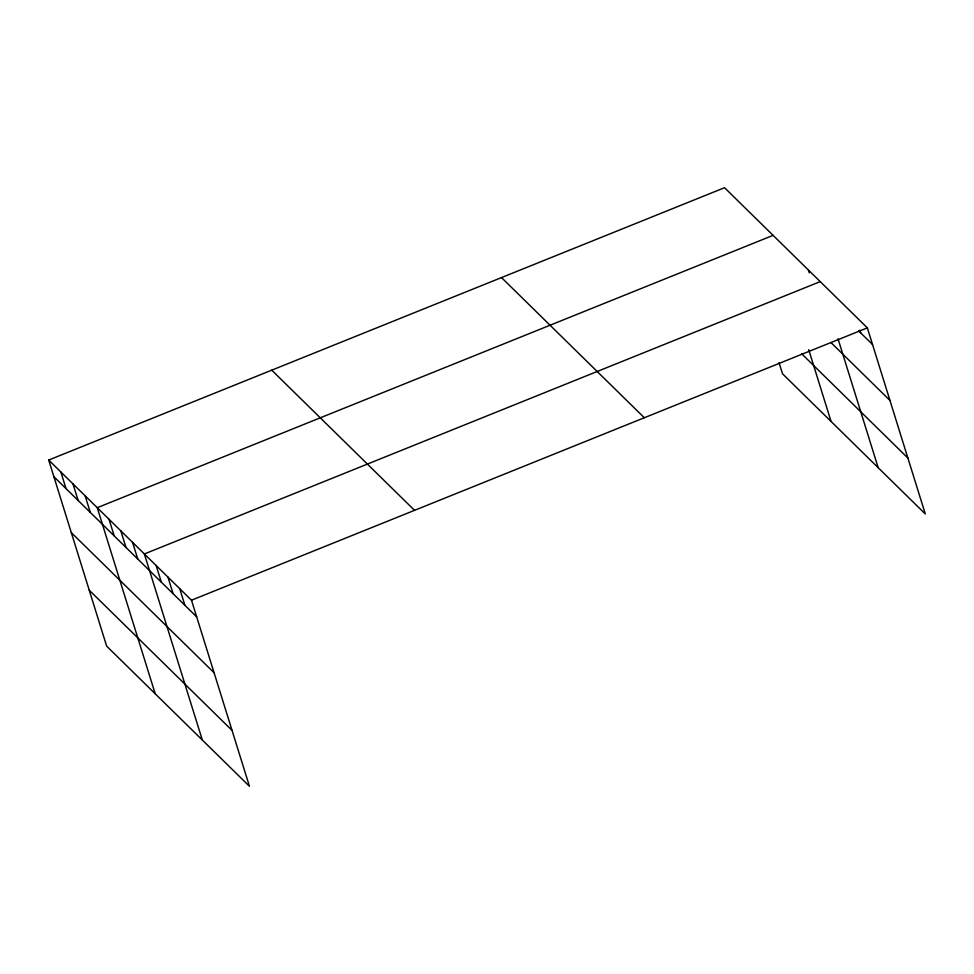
<?xml version="1.0" encoding="UTF-8"?>
<svg xmlns="http://www.w3.org/2000/svg" width="974" height="974" viewBox="0 0 974 974"><rect width="100%" height="100%" fill="white"/><g stroke="black" fill="none" stroke-linecap="round" stroke-linejoin="round"><path stroke-width="1.46" d="M48.7 460.045L191.488 600.215L249.454 786.298L106.653 646.127L48.7 460.045L724.546 187.702L867.347 327.873L925.3 513.955L782.512 373.785L779.017 362.596M773.1 235.355L97.254 507.697L155.207 693.78M820.218 281.62L144.371 553.962L202.324 740.045M191.488 600.215L867.347 327.873M858.605 330.856L872.521 344.516M831.041 342.617L889.944 400.436M801.505 353.611L907.89 458.048M501.513 277.578L644.313 417.749M271.734 370.169L414.522 510.339M53.887 476.688L196.675 616.859M71.297 532.595L214.097 672.778M89.243 590.207L232.031 730.378M859.884 330.186L860.748 332.962M838.03 338.806L878.183 467.703M808.444 270.054L809.309 272.83M808.712 349.69L831.053 421.438M179.715 588.649L184.902 605.292M167.93 577.083L173.116 593.738M156.157 565.529L161.331 582.172M132.586 542.396L137.772 559.039M120.813 530.83L125.999 547.473M109.027 519.264L114.214 535.907M85.115 495.79L90.302 512.434M72.977 483.871L78.163 500.514M60.838 471.952L66.025 488.607"/></g></svg>
